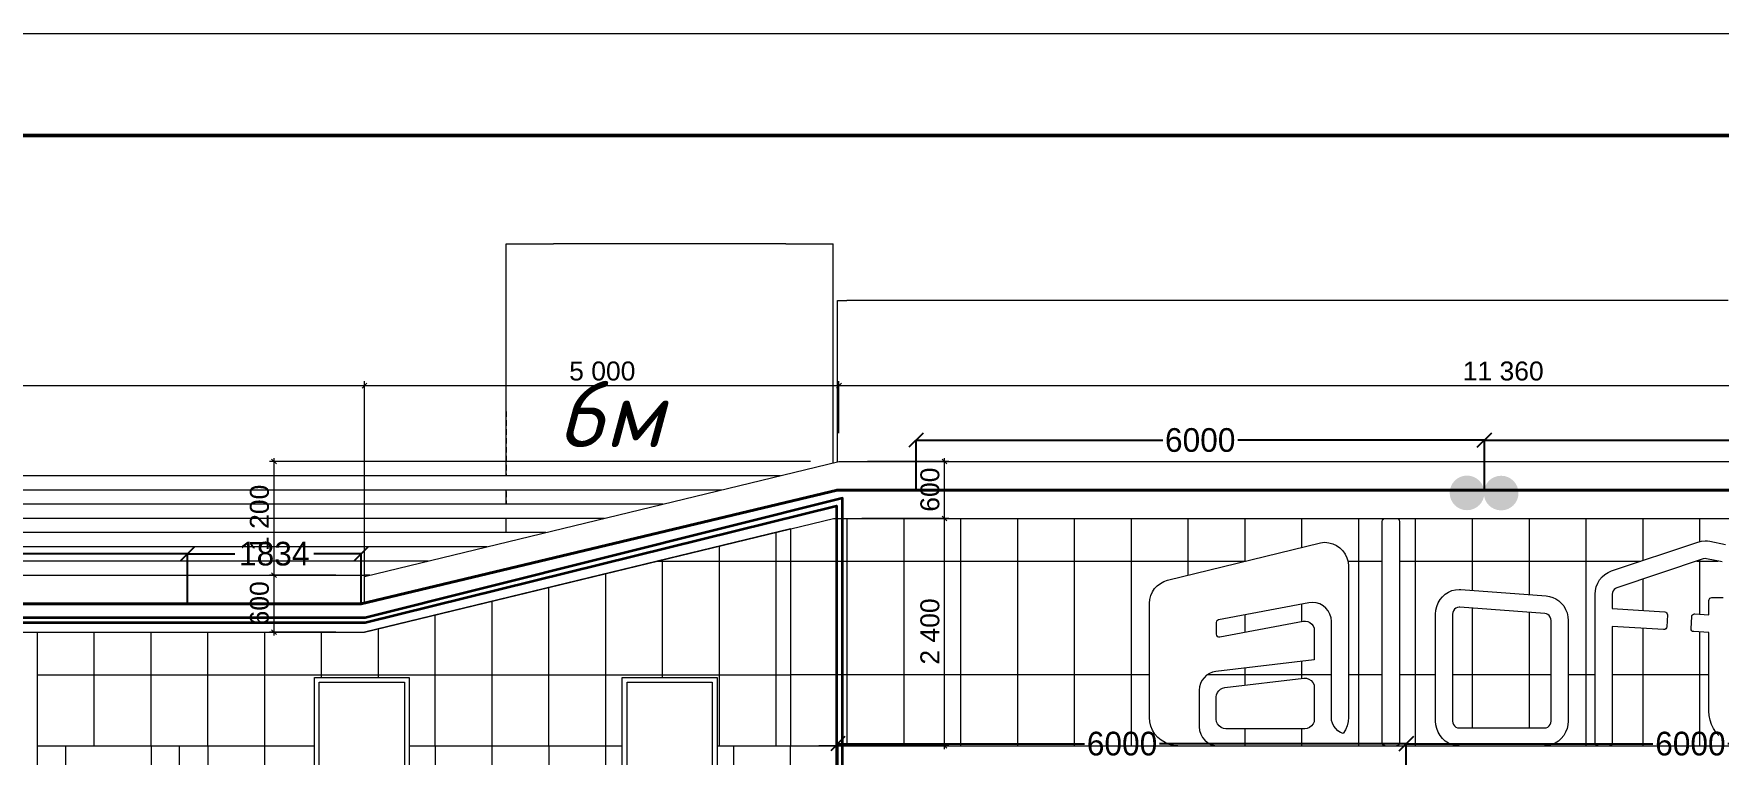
# Model space of a CAD drawing. Header units: millimetres. Extents: x 1499747 to 4230374, y -28481 to 441852.
# Drawn here: x 2723872 to 2741656, y 202844 to 210452 of the extents above; entities that cross this region are included whole.
import ezdxf
from ezdxf.enums import TextEntityAlignment as Align
from ezdxf.xclip import XClip

# ---------------------------------------------------------------- set-up
doc = ezdxf.new("R2010")
doc.units = ezdxf.units.MM
doc.header["$MEASUREMENT"] = 0
doc.header["$XCLIPFRAME"] = 0
doc.layers.add('0_ANNOT_Dimensions', color=7, linetype='Continuous')
for name, color, linetype, lineweight in [('1 Фасад_42_Витражные окна_Ном._пера__1_Ном._пера__7', 7, 'Continuous', 18), ('1 Фасад_42_Выступы_Ном._пера__1_Ном._пера__7', 7, 'Continuous', 18), ('1 Фасад_42_Двери Archicad_Ном._пера__3_Ном._пера__30', 30, 'Continuous', 18), ('1 Фасад_42_Конструктив - Колонны_Ном._пера__1_Ном._пера__7', 7, 'Continuous', 18), ('1 Фасад_42_Конструктив - Стены Ненесущие Газоблок_Ном._пера__1_Ном._пера__7', 7, 'Continuous', 18), ('1 Фасад_42_Конструктив - Стены Ненесущие Газоблок_Ном._пера__87_Ном._пера__251', 250, 'Continuous', 18), ('1 Фасад_42_Конструктив - Стены Несущие_Ном._пера__1_Ном._пера__7', 7, 'Continuous', 18), ('1 Фасад_42_Отделка керамика_Ном._пера__1_Ном._пера__7', 7, 'Continuous', 18), ('1 Фасад_42_Отделка керамика_Ном._пера__74_Ном._пера__255', 255, 'Continuous', 18), ('1 Фасад_42_Парапет_Ном._пера__20_Ном._пера__1', 1, 'Continuous', 18), ('1 Фасад_42_Размер - Общий_Ном._пера__1_Ном._пера__7', 7, 'Continuous', 18), ('1 Фасад_42_Ребра Навес_Ном._пера__1_Ном._пера__7', 7, 'Continuous', 18), ('1 Фасад_42_Сетка кладки_Ном._пера__102_Ном._пера__9', 9, 'Continuous', 18), ('1 Фасад_42_Сетка кладки_Ном._пера__62_Ном._пера__253', 252, 'Continuous', 18), ('Кабель 2x4mm', 200, 'Continuous', 30), ('Кабель 2х6 mm', 150, 'Continuous', 30)]:
    doc.layers.add(name, color=color, linetype=linetype, lineweight=lineweight)
doc.styles.add('СГЕНЕРИР_СТИЛЬ_2', font='arial.ttf')
doc.styles.add('СПДС', font='isocpeur.ttf', dxfattribs={"width": 0.9})
doc.styles.add('Текст', font='isocpeui.ttf')
doc.dimstyles.get("Standard").update_dxf_attribs({"dimtxt": 0.18, "dimasz": 0.18, "dimexe": 0.18, "dimexo": 0.0625, "dimgap": 0.09, "dimtad": 0, "dimtih": 1, "dimtoh": 1, "dimdec": 4, "dimzin": 0, "dimdsep": 46, "dimtxsty": 'Standard', "dimcen": 0.09, "dimadec": 0, "dimazin": 0, "dimtfac": 1, "dimtdec": 4, "dimtofl": 0, "dimtmove": 0, "dimatfit": 3, "dimfxl": 1, "dimtolj": 1, "dimtzin": 0, "dimarcsym": 0})

# ---------------------------------------------------------------- blocks, each defined once
blk = doc.blocks.new('Чертеж_5_42', base_point=(1557140, 9891))
at = {"layer": '1 Фасад_42_Витражные окна_Ном._пера__1_Ном._пера__7', "color": 252, "linetype": 'Continuous', "true_color": 0x939598}
for p, q in [((1533165, 54211), (1533395, 54211)), ((1533165, 53691), (1533165, 54211)), ((1533395, 54211), (1534065, 54211)), ((1534065, 54211), (1534065, 53691)), ((1536415, 54211), (1536645, 54211)), ((1536415, 53691), (1536415, 54211)), ((1536645, 54211), (1537315, 54211)), ((1537315, 54211), (1537315, 53691)), ((1533165, 53016), (1533165, 53691)), ((1534065, 53691), (1534065, 53016)), ((1536415, 53016), (1536415, 53691)), ((1537315, 53691), (1537315, 53016))]:
    blk.add_line(p, q, dxfattribs=at)
at = {"layer": '1 Фасад_42_Выступы_Ном._пера__1_Ном._пера__7', "color": 252, "linetype": 'Continuous', "true_color": 0x939598}
for p, q in [((1530190, 46491), (1530190, 54741)), ((1538140, 53541), (1538690, 53541)), ((1538140, 45941), (1538140, 53541)), ((1538690, 53541), (1552090, 53541))]:
    blk.add_line(p, q, dxfattribs=at)
at = {"layer": '1 Фасад_42_Двери Archicad_Ном._пера__3_Ном._пера__30', "color": 252, "linetype": 'Continuous', "true_color": 0x939598}
for p, q in [((1535140, 57071), (1535140, 57013)), ((1535140, 56977), (1535140, 56919)), ((1535140, 56883), (1535140, 56825)), ((1535140, 56789), (1535140, 56731)), ((1535140, 56695), (1535140, 56637)), ((1535140, 56601), (1535140, 56543)), ((1535140, 56507), (1535140, 56449)), ((1535140, 56412), (1535140, 56391)), ((1535140, 56224), (1535140, 56166)), ((1535140, 56130), (1535140, 56091))]:
    blk.add_line(p, q, dxfattribs=at)
at = {"layer": '1 Фасад_42_Конструктив - Колонны_Ном._пера__1_Ном._пера__7', "color": 252, "linetype": 'Continuous', "true_color": 0x939598}
for p, q in [((1535140, 56391), (1535140, 58841)), ((1535140, 58841), (1535640, 58841)), ((1538090, 58841), (1538590, 58841)), ((1538590, 56526), (1538590, 58841)), ((1535140, 56091), (1535140, 56241))]:
    blk.add_line(p, q, dxfattribs=at)
at = {"layer": '1 Фасад_42_Конструктив - Стены Ненесущие Газоблок_Ном._пера__1_Ном._пера__7', "color": 252, "linetype": 'Continuous', "true_color": 0x939598}
for p, q in [((1538635, 56537), (1538635, 58241)), ((1538635, 58241), (1538735, 58241)), ((1548040, 58241), (1538735, 58241))]:
    blk.add_line(p, q, dxfattribs=at)
at = {"layer": '1 Фасад_42_Конструктив - Стены Ненесущие Газоблок_Ном._пера__87_Ном._пера__251', "color": 252, "linetype": 'Continuous', "true_color": 0x939598}
for p, q in [((1535140, 55791), (1535140, 55941)), ((1535140, 55105), (1535140, 55105))]:
    blk.add_line(p, q, dxfattribs=at)
at = {"layer": '1 Фасад_42_Конструктив - Стены Несущие_Ном._пера__1_Ном._пера__7', "color": 252, "linetype": 'Continuous', "true_color": 0x939598}
for p, q in [((1538090, 58841), (1535640, 58841)), ((1535640, 55226), (1535640, 55226))]:
    blk.add_line(p, q, dxfattribs=at)
at = {"layer": '1 Фасад_42_Отделка керамика_Ном._пера__1_Ном._пера__7', "color": 252, "linetype": 'Continuous', "true_color": 0x939598}
for p, q in [((1544388, 55910), (1544391, 55922)), ((1544388, 53573), (1544388, 55910)), ((1544391, 55922), (1544397, 55932)), ((1544397, 55932), (1544407, 55939)), ((1544407, 55939), (1544418, 55941)), ((1544538, 55941), (1544550, 55939)), ((1544550, 55939), (1544560, 55932)), ((1544560, 55932), (1544566, 55922)), ((1544566, 55922), (1544568, 55910)), ((1544568, 55910), (1544568, 53573)), ((1538140, 55832), (1533642, 54741)), ((1538140, 55832), (1538140, 53541)), ((1542121, 55288), (1543734, 55685)), ((1543734, 55685), (1543757, 55688)), ((1543757, 55688), (1543780, 55689)), ((1543780, 55689), (1543824, 55685)), ((1543824, 55685), (1543866, 55674)), ((1543866, 55674), (1543905, 55656)), ((1546808, 55388), (1547720, 55692)), ((1547720, 55692), (1547758, 55702)), ((1547758, 55702), (1547797, 55705)), ((1547797, 55705), (1547821, 55704)), ((1547821, 55704), (1547845, 55700)), ((1547845, 55700), (1548010, 55666)), ((1543905, 55656), (1543941, 55631)), ((1543941, 55631), (1543972, 55600)), ((1543972, 55600), (1543997, 55564)), ((1543997, 55564), (1544015, 55525)), ((1544015, 55525), (1544027, 55483)), ((1547776, 55514), (1546863, 55209)), ((1547796, 55518), (1547776, 55514)), ((1547810, 55516), (1547796, 55518)), ((1547975, 55482), (1547810, 55516)), ((1544027, 55483), (1544030, 55439)), ((1544030, 55439), (1544030, 53841)), ((1546682, 55293), (1546708, 55324)), ((1546708, 55324), (1546738, 55351)), ((1546738, 55351), (1546771, 55372)), ((1546771, 55372), (1546808, 55388)), ((1541944, 55127), (1541961, 55165)), ((1541961, 55165), (1541984, 55200)), ((1541984, 55200), (1542012, 55230)), ((1542012, 55230), (1542045, 55255)), ((1542045, 55255), (1542081, 55275)), ((1542081, 55275), (1542121, 55288)), ((1545023, 55115), (1545053, 55142)), ((1545053, 55142), (1545086, 55163)), ((1545086, 55163), (1545123, 55179)), ((1545123, 55179), (1545161, 55188)), ((1545161, 55188), (1545200, 55192)), ((1545200, 55192), (1545218, 55191)), ((1545218, 55191), (1546118, 55124)), ((1546635, 55140), (1546638, 55180)), ((1546635, 53573), (1546635, 55140)), ((1546638, 55180), (1546647, 55220)), ((1546647, 55220), (1546662, 55258)), ((1546662, 55258), (1546682, 55293)), ((1546817, 55159), (1546815, 55141)), ((1546815, 55141), (1546815, 55140)), ((1546815, 55140), (1546815, 54990)), ((1546824, 55177), (1546817, 55159)), ((1546835, 55192), (1546824, 55177)), ((1546848, 55202), (1546835, 55192)), ((1546863, 55209), (1546848, 55202)), ((1541930, 55045), (1541934, 55087)), ((1541930, 53841), (1541930, 55045)), ((1541934, 55087), (1541944, 55127)), ((1543613, 55051), (1542660, 54871)), ((1543652, 55055), (1543613, 55051)), ((1543691, 55050), (1543652, 55055)), ((1543728, 55039), (1543691, 55050)), ((1543762, 55020), (1543728, 55039)), ((1543792, 54995), (1543762, 55020)), ((1543817, 54965), (1543792, 54995)), ((1543835, 54931), (1543817, 54965)), ((1544950, 54931), (1544953, 54971)), ((1544953, 54971), (1544962, 55011)), ((1544962, 55011), (1544977, 55049)), ((1544977, 55049), (1544998, 55084)), ((1544998, 55084), (1545023, 55115)), ((1545140, 54967), (1545133, 54949)), ((1545151, 54982), (1545140, 54967)), ((1545165, 54994), (1545151, 54982)), ((1545182, 55001), (1545165, 54994)), ((1545200, 55004), (1545182, 55001)), ((1545205, 55004), (1545200, 55004)), ((1546105, 54936), (1545205, 55004)), ((1546118, 55124), (1546153, 55118)), ((1546153, 55118), (1546188, 55108)), ((1546188, 55108), (1546220, 55092)), ((1546220, 55092), (1546250, 55072)), ((1546250, 55072), (1546277, 55048)), ((1546277, 55048), (1546303, 55017)), ((1546303, 55017), (1546323, 54981)), ((1546323, 54981), (1546338, 54944)), ((1546815, 54990), (1547369, 54954)), ((1547369, 54954), (1547380, 54951)), ((1547836, 55075), (1547838, 55087)), ((1547836, 54924), (1547836, 55075)), ((1547838, 55087), (1547845, 55098)), ((1547845, 55098), (1547855, 55104)), ((1547855, 55104), (1547866, 55107)), ((1547866, 55107), (1547986, 55107)), ((1542639, 54855), (1542635, 54841)), ((1542635, 54841), (1542635, 54719)), ((1542647, 54865), (1542639, 54855)), ((1542660, 54871), (1542647, 54865)), ((1542671, 54690), (1543552, 54856)), ((1543552, 54856), (1543577, 54858)), ((1543577, 54858), (1543601, 54853)), ((1543601, 54853), (1543624, 54842)), ((1543624, 54842), (1543643, 54826)), ((1543643, 54826), (1543658, 54806)), ((1543658, 54806), (1543667, 54783)), ((1543667, 54783), (1543670, 54758)), ((1543847, 54893), (1543835, 54931)), ((1543850, 54855), (1543847, 54893)), ((1543850, 53841), (1543850, 54855)), ((1544950, 53802), (1544950, 54931)), ((1545133, 54949), (1545130, 54931)), ((1545130, 54931), (1545130, 53802)), ((1546122, 54933), (1546105, 54936)), ((1546137, 54926), (1546122, 54933)), ((1546150, 54915), (1546137, 54926)), ((1546161, 54900), (1546150, 54915)), ((1546168, 54882), (1546161, 54900)), ((1546170, 54864), (1546168, 54882)), ((1546170, 53802), (1546170, 54864)), ((1546338, 54944), (1546347, 54904)), ((1546347, 54904), (1546350, 54864)), ((1546350, 54864), (1546350, 53802)), ((1546815, 54802), (1546815, 53573)), ((1547358, 54767), (1546815, 54802)), ((1547381, 54776), (1547372, 54769)), ((1547380, 54951), (1547389, 54945)), ((1547388, 54785), (1547381, 54776)), ((1547390, 54797), (1547388, 54785)), ((1547389, 54945), (1547395, 54935)), ((1547398, 54922), (1547390, 54797)), ((1547395, 54935), (1547398, 54923)), ((1547398, 54923), (1547398, 54922)), ((1547647, 54779), (1547654, 54904)), ((1547647, 54778), (1547647, 54779)), ((1547649, 54766), (1547647, 54778)), ((1547654, 54904), (1547657, 54915)), ((1547657, 54915), (1547663, 54925)), ((1547663, 54925), (1547673, 54931)), ((1547673, 54931), (1547684, 54934)), ((1547684, 54934), (1547686, 54934)), ((1547686, 54934), (1547836, 54924)), ((1542635, 54719), (1542638, 54707)), ((1542638, 54707), (1542646, 54696)), ((1542646, 54696), (1542658, 54690)), ((1542658, 54690), (1542671, 54690)), ((1543670, 54758), (1543670, 54450)), ((1547360, 54767), (1547358, 54767)), ((1547372, 54769), (1547360, 54767)), ((1547656, 54755), (1547649, 54766)), ((1547664, 54749), (1547656, 54755)), ((1547675, 54746), (1547664, 54749)), ((1547836, 54736), (1547675, 54746)), ((1547836, 53906), (1547836, 54736)), ((1543670, 54450), (1542632, 54326)), ((1533115, 53541), (1533115, 54261)), ((1533115, 54261), (1534115, 54261)), ((1534115, 54261), (1534115, 53541)), ((1536365, 53541), (1536365, 54261)), ((1536365, 54261), (1537365, 54261)), ((1537365, 54261), (1537365, 53541)), ((1542506, 54260), (1542484, 54231)), ((1542532, 54285), (1542506, 54260)), ((1542563, 54304), (1542532, 54285)), ((1542596, 54318), (1542563, 54304)), ((1542632, 54326), (1542596, 54318)), ((1542724, 54155), (1543559, 54255)), ((1543559, 54255), (1543587, 54255)), ((1543587, 54255), (1543613, 54246)), ((1543613, 54246), (1543637, 54231)), ((1542459, 54163), (1542455, 54127)), ((1542455, 54127), (1542455, 53741)), ((1542468, 54198), (1542459, 54163)), ((1542484, 54231), (1542468, 54198)), ((1542635, 54056), (1542638, 54080)), ((1542638, 54080), (1542647, 54102)), ((1542647, 54102), (1542661, 54122)), ((1542661, 54122), (1542679, 54138)), ((1542679, 54138), (1542700, 54150)), ((1542700, 54150), (1542724, 54155)), ((1543637, 54231), (1543655, 54209)), ((1543655, 54209), (1543667, 54184)), ((1543667, 54184), (1543670, 54156)), ((1543670, 54156), (1543670, 53821)), ((1542635, 53821), (1542635, 54056)), ((1547839, 53859), (1547836, 53906)), ((1541934, 53794), (1541930, 53841)), ((1541945, 53749), (1541934, 53794)), ((1541963, 53705), (1541945, 53749)), ((1542455, 53741), (1542459, 53702)), ((1542639, 53795), (1542635, 53821)), ((1542649, 53771), (1542639, 53795)), ((1542665, 53751), (1542649, 53771)), ((1542685, 53735), (1542665, 53751)), ((1542710, 53725), (1542685, 53735)), ((1542735, 53721), (1542710, 53725)), ((1543570, 53721), (1542735, 53721)), ((1543596, 53725), (1543570, 53721)), ((1543620, 53735), (1543596, 53725)), ((1543641, 53751), (1543620, 53735)), ((1543657, 53771), (1543641, 53751)), ((1543667, 53795), (1543657, 53771)), ((1543670, 53821), (1543667, 53795)), ((1543853, 53809), (1543850, 53841)), ((1543862, 53778), (1543853, 53809)), ((1543876, 53748), (1543862, 53778)), ((1543896, 53722), (1543876, 53748)), ((1543919, 53700), (1543896, 53722)), ((1544000, 53709), (1543976, 53670)), ((1544017, 53751), (1544000, 53709)), ((1544027, 53796), (1544017, 53751)), ((1544030, 53841), (1544027, 53796)), ((1544953, 53762), (1544950, 53802)), ((1544962, 53722), (1544953, 53762)), ((1544977, 53684), (1544962, 53722)), ((1545130, 53802), (1545133, 53783)), ((1545133, 53783), (1545140, 53766)), ((1545140, 53766), (1545151, 53750)), ((1545151, 53750), (1545165, 53739)), ((1545165, 53739), (1545182, 53732)), ((1545182, 53732), (1545200, 53729)), ((1545200, 53729), (1546100, 53729)), ((1546100, 53729), (1546119, 53732)), ((1546119, 53732), (1546135, 53739)), ((1546135, 53739), (1546150, 53750)), ((1546150, 53750), (1546161, 53766)), ((1546161, 53766), (1546168, 53783)), ((1546168, 53783), (1546170, 53802)), ((1546338, 53722), (1546323, 53684)), ((1546347, 53762), (1546338, 53722)), ((1546350, 53802), (1546347, 53762)), ((1547848, 53813), (1547839, 53859)), ((1547862, 53767), (1547848, 53813)), ((1547883, 53725), (1547862, 53767)), ((1547908, 53685), (1547883, 53725)), ((1530190, 53541), (1533115, 53541)), ((1533115, 50241), (1533115, 53541)), ((1534115, 53541), (1534115, 50241)), ((1534115, 53541), (1536365, 53541)), ((1536365, 50241), (1536365, 53541)), ((1537365, 53541), (1537365, 50241)), ((1537365, 53541), (1538140, 53541)), ((1537540, 53541), (1537540, 50241)), ((1541988, 53665), (1541963, 53705)), ((1542018, 53629), (1541988, 53665)), ((1542054, 53599), (1542018, 53629)), ((1542094, 53574), (1542054, 53599)), ((1542138, 53556), (1542094, 53574)), ((1542184, 53545), (1542138, 53556)), ((1542230, 53541), (1542184, 53545)), ((1542459, 53702), (1542471, 53665)), ((1542471, 53665), (1542489, 53630)), ((1542489, 53630), (1542514, 53600)), ((1542514, 53600), (1542544, 53575)), ((1542544, 53575), (1542579, 53556)), ((1542579, 53556), (1542616, 53545)), ((1542616, 53545), (1542655, 53541)), ((1543946, 53682), (1543919, 53700)), ((1543976, 53670), (1543946, 53682)), ((1544391, 53561), (1544388, 53573)), ((1544397, 53550), (1544391, 53561)), ((1544407, 53544), (1544397, 53550)), ((1544418, 53541), (1544407, 53544)), ((1544550, 53544), (1544538, 53541)), ((1544560, 53550), (1544550, 53544)), ((1544566, 53561), (1544560, 53550)), ((1544568, 53573), (1544566, 53561)), ((1544998, 53649), (1544977, 53684)), ((1545023, 53618), (1544998, 53649)), ((1545053, 53591), (1545023, 53618)), ((1545086, 53570), (1545053, 53591)), ((1545123, 53554), (1545086, 53570)), ((1545161, 53545), (1545123, 53554)), ((1545200, 53541), (1545161, 53545)), ((1546140, 53545), (1546100, 53541)), ((1546178, 53554), (1546140, 53545)), ((1546214, 53570), (1546178, 53554)), ((1546248, 53591), (1546214, 53570)), ((1546277, 53618), (1546248, 53591)), ((1546303, 53649), (1546277, 53618)), ((1546323, 53684), (1546303, 53649)), ((1546637, 53561), (1546635, 53573)), ((1546644, 53550), (1546637, 53561)), ((1546653, 53544), (1546644, 53550)), ((1546665, 53541), (1546653, 53544)), ((1546796, 53544), (1546785, 53541)), ((1546806, 53550), (1546796, 53544)), ((1546813, 53561), (1546806, 53550)), ((1546815, 53573), (1546813, 53561)), ((1547939, 53648), (1547908, 53685))]:
    blk.add_line(p, q, dxfattribs=at)
at = {"layer": '1 Фасад_42_Отделка керамика_Ном._пера__74_Ном._пера__255', "color": 252, "linetype": 'Continuous', "true_color": 0x939598}
for p, q in [((1530490, 50241), (1530490, 53541)), ((1531390, 53541), (1531390, 50241)), ((1531690, 50241), (1531690, 53541)), ((1531990, 53541), (1531990, 50241)), ((1532590, 50241), (1532590, 53541)), ((1534390, 53541), (1534390, 50241)), ((1534990, 50241), (1534990, 53541)), ((1535590, 53541), (1535590, 50241)), ((1536190, 50241), (1536190, 53541))]:
    blk.add_line(p, q, dxfattribs=at)
at = {"layer": '1 Фасад_42_Парапет_Ном._пера__20_Ном._пера__1', "color": 252, "linetype": 'Continuous', "true_color": 0x939598}
for p, q in [((1533642, 55327), (1538652, 56541)), ((1538652, 56541), (1547615, 56541)), ((1547615, 56541), (1558940, 56541)), ((1533642, 54742), (1538593, 55941)), ((1538593, 55941), (1547615, 55941)), ((1547615, 55941), (1558940, 55941)), ((1504941, 55341), (1533642, 55341)), ((1533640, 55327), (1533642, 55327)), ((1533642, 55341), (1533642, 55327)), ((1504941, 54741), (1533640, 54741)), ((1533640, 54741), (1533642, 54742)), ((1533640, 54741), (1533642, 54741)), ((1533642, 54742), (1533642, 54741))]:
    blk.add_line(p, q, dxfattribs=at)
at = {"layer": '1 Фасад_42_Размер - Общий_Ном._пера__1_Ном._пера__7', "color": 252, "linetype": 'Continuous', "true_color": 0x939598}
for p, q in [((1504941, 57343), (1533642, 57343)), ((1533667, 57368), (1533617, 57318)), ((1533667, 57368), (1533617, 57318)), ((1533642, 55041), (1533642, 57390)), ((1533642, 55041), (1533642, 57390)), ((1533642, 57343), (1538652, 57343)), ((1538677, 57368), (1538627, 57318)), ((1538677, 57368), (1538627, 57318)), ((1538652, 56841), (1538652, 57390)), ((1538652, 56841), (1538652, 57390)), ((1538652, 57343), (1552640, 57343)), ((1532713, 56516), (1532663, 56566)), ((1532688, 56541), (1532688, 56579)), ((1539791, 56516), (1539741, 56566)), ((1539766, 56541), (1539766, 56579)), ((1538352, 56541), (1532641, 56541)), ((1532688, 55341), (1532688, 56541)), ((1539813, 56541), (1538952, 56541)), ((1539766, 55941), (1539766, 56541)), ((1539813, 55941), (1538893, 55941)), ((1539813, 55941), (1538893, 55941)), ((1539741, 55966), (1539791, 55916)), ((1539741, 55966), (1539791, 55916)), ((1539766, 53541), (1539766, 55941)), ((1533342, 55341), (1532641, 55341)), ((1533342, 55341), (1532641, 55341)), ((1532663, 55366), (1532713, 55316)), ((1532663, 55366), (1532713, 55316)), ((1532688, 54741), (1532688, 55341)), ((1533342, 54741), (1532641, 54741)), ((1532663, 54766), (1532713, 54716)), ((1532688, 54704), (1532688, 54741)), ((1539813, 53541), (1538440, 53541)), ((1539741, 53566), (1539791, 53516)), ((1539766, 53504), (1539766, 53541))]:
    blk.add_line(p, q, dxfattribs=at)
at = {"layer": '1 Фасад_42_Ребра Навес_Ном._пера__1_Ном._пера__7', "color": 252, "linetype": 'Continuous', "true_color": 0x939598}
for p, q in [((1538033, 56391), (1504940, 56391)), ((1537414, 56241), (1504940, 56241)), ((1536795, 56091), (1504940, 56091)), ((1536176, 55941), (1504940, 55941)), ((1535557, 55791), (1504940, 55791)), ((1534938, 55641), (1504940, 55641)), ((1534319, 55491), (1504940, 55491)), ((1533699, 55341), (1533642, 55341))]:
    blk.add_line(p, q, dxfattribs=at)
at = {"layer": '1 Фасад_42_Сетка кладки_Ном._пера__102_Ном._пера__9', "color": 252, "linetype": 'Continuous', "true_color": 0x939598}
for p, q in [((1538740, 53541), (1538740, 55941)), ((1539340, 53541), (1539340, 55941)), ((1539940, 53541), (1539940, 55941)), ((1540540, 53541), (1540540, 55941)), ((1541140, 53541), (1541140, 55941)), ((1541740, 53541), (1541740, 55941)), ((1542340, 55342), (1542340, 55941)), ((1542940, 55490), (1542940, 55941)), ((1543540, 55637), (1543540, 55941)), ((1544140, 53541), (1544140, 55941)), ((1544740, 53541), (1544740, 55941)), ((1545340, 55182), (1545340, 55941)), ((1545940, 55137), (1545940, 55941)), ((1546540, 53541), (1546540, 55941)), ((1547140, 55499), (1547140, 55941)), ((1547740, 55697), (1547740, 55941)), ((1538140, 55491), (1542945, 55491)), ((1544024, 55491), (1544388, 55491)), ((1544568, 55491), (1547116, 55491)), ((1547707, 55491), (1547932, 55491)), ((1547740, 54930), (1547740, 55502)), ((1547140, 54969), (1547140, 55302)), ((1543540, 54854), (1543540, 55037)), ((1545340, 53729), (1545340, 54993)), ((1542940, 54741), (1542940, 54924)), ((1545940, 53729), (1545940, 54949)), ((1547140, 53541), (1547140, 54781)), ((1547740, 53541), (1547740, 54742)), ((1543540, 54253), (1543540, 54434)), ((1541930, 54291), (1538140, 54291)), ((1543850, 54291), (1542542, 54291)), ((1542940, 54181), (1542940, 54363)), ((1544388, 54291), (1544030, 54291)), ((1544950, 54291), (1544568, 54291)), ((1546170, 54291), (1545130, 54291)), ((1546635, 54291), (1546350, 54291)), ((1547836, 54291), (1546815, 54291)), ((1542940, 53541), (1542940, 53721)), ((1543540, 53541), (1543540, 53721))]:
    blk.add_line(p, q, dxfattribs=at)
at = {"layer": '1 Фасад_42_Сетка кладки_Ном._пера__62_Ном._пера__253', "color": 252, "linetype": 'Continuous', "true_color": 0x939598}
for p, q in [((1536734, 55491), (1536735, 55491)), ((1536735, 55491), (1538140, 55491)), ((1530190, 54291), (1538140, 54291))]:
    blk.add_line(p, q, dxfattribs=at)
at = {"layer": '1 Фасад_42_Сетка кладки_Ном._пера__62_Ном._пера__253', "color": 252, "linetype": 'Continuous', "true_color": 0x939598, "flags": 128}
for points in [[(1537990, 53541), (1537990, 55795)], [(1536790, 54261), (1536790, 55504)], [(1537390, 53541), (1537390, 55650)], [(1536190, 53541), (1536190, 55359)], [(1535590, 53541), (1535590, 55214)], [(1534990, 53541), (1534990, 55068)], [(1533790, 54261), (1533790, 54777)], [(1534390, 53541), (1534390, 54923)], [(1530190, 53541), (1530190, 54741)], [(1530790, 53541), (1530790, 54741)], [(1531390, 53541), (1531390, 54741)], [(1531990, 53541), (1531990, 54741)], [(1532590, 53541), (1532590, 54741)], [(1533190, 54261), (1533190, 54741)]]:
    blk.add_lwpolyline(points, dxfattribs=at)
at = {"layer": '1 Фасад_42_Размер - Общий_Ном._пера__1_Ном._пера__7', "color": 252, "linetype": 'Continuous', "true_color": 0x939598, "char_height": 200, "attachment_point": 7, "style": 'СГЕНЕРИР_СТИЛЬ_2'}
for s, insert in [('\\A1;{\\pql;\\fArial|b0|i0|c204|p0;\\W1.000000;5 000}', (1535804, 57395)), ('\\A1;{\\pql;\\fArial|b0|i0|c204|p0;\\W1.000000;11 360}', (1545237, 57395))]:
    blk.add_mtext(s, dxfattribs=dict(at, insert=insert))
at = {"layer": '1 Фасад_42_Размер - Общий_Ном._пера__1_Ном._пера__7', "color": 252, "linetype": 'Continuous', "true_color": 0x939598, "char_height": 200, "attachment_point": 7, "rotation": 90, "style": 'СГЕНЕРИР_СТИЛЬ_2'}
for s, insert in [('\\A1;{\\pql;\\fArial|b0|i0|c204|p0;\\W1.000000;600}', (1539714, 56012)), ('\\A1;{\\pql;\\fArial|b0|i0|c204|p0;\\W1.000000;1\xa0200}', (1532636, 55598)), ('\\A1;{\\pql;\\fArial|b0|i0|c204|p0;\\W1.000000;600}', (1532636, 54812)), ('\\A1;{\\pql;\\fArial|b0|i0|c204|p0;\\W1.000000;2\xa0400}', (1539714, 54398))]:
    blk.add_mtext(s, dxfattribs=dict(at, insert=insert))
blk = doc.blocks.new('_Oblique')
at = {"color": 0, "linetype": 'ByBlock', "lineweight": -2}
blk.add_line((-0.5, -0.5), (0.5, 0.5), dxfattribs=at)
blk = doc.blocks.new('*D533')
at = {"layer": '0_ANNOT_Dimensions', "color": 0, "lineweight": -2, "transparency": 16777216}
for p, q in [((2719496, 204434), (2719496, 204961)), ((2719496, 204961), (2722100, 204961)), ((2725496, 204961), (2722891, 204961)), ((2725496, 204434), (2725496, 204961))]:
    blk.add_line(p, q, dxfattribs=at)
at = {"layer": 'Defpoints', "color": 0, "lineweight": 30, "transparency": 16777216}
for p in [(2725496, 204961), (2719496, 204434), (2725496, 204434)]:
    blk.add_point(p, dxfattribs=at)
at = {"layer": '0_ANNOT_Dimensions', "color": 0, "lineweight": -2, "transparency": 16777216, "xscale": 150, "yscale": 150, "zscale": 150, "rotation": 180}
blk.add_blockref('_Oblique', (2719496, 204961), dxfattribs=at)
at = {"layer": '0_ANNOT_Dimensions', "color": 0, "lineweight": -2, "transparency": 16777216, "xscale": 150, "yscale": 150, "zscale": 150}
blk.add_blockref('_Oblique', (2725496, 204961), dxfattribs=at)
at = {"layer": '0_ANNOT_Dimensions', "color": 0, "lineweight": 25, "transparency": 16777216, "insert": (2722496, 204961), "char_height": 250, "attachment_point": 5}
blk.add_mtext('\\A1;6000', dxfattribs=at)
blk = doc.blocks.new('*D534')
at = {"layer": '0_ANNOT_Dimensions', "color": 0, "lineweight": -2, "transparency": 16777216}
for p, q in [((2733187, 205635), (2733187, 206161)), ((2733187, 206161), (2735791, 206161)), ((2739187, 206161), (2736583, 206161)), ((2739187, 205635), (2739187, 206161))]:
    blk.add_line(p, q, dxfattribs=at)
at = {"layer": 'Defpoints', "color": 0, "lineweight": 30, "transparency": 16777216}
for p in [(2739187, 206161), (2733187, 205635), (2739187, 205635)]:
    blk.add_point(p, dxfattribs=at)
at = {"layer": '0_ANNOT_Dimensions', "color": 0, "lineweight": -2, "transparency": 16777216, "xscale": 150, "yscale": 150, "zscale": 150, "rotation": 180}
blk.add_blockref('_Oblique', (2733187, 206161), dxfattribs=at)
at = {"layer": '0_ANNOT_Dimensions', "color": 0, "lineweight": -2, "transparency": 16777216, "xscale": 150, "yscale": 150, "zscale": 150}
blk.add_blockref('_Oblique', (2739187, 206161), dxfattribs=at)
at = {"layer": '0_ANNOT_Dimensions', "color": 0, "lineweight": 25, "transparency": 16777216, "insert": (2736187, 206161), "char_height": 250, "attachment_point": 5}
blk.add_mtext('\\A1;6000', dxfattribs=at)
blk = doc.blocks.new('*D535')
at = {"layer": '0_ANNOT_Dimensions', "color": 0, "lineweight": -2, "transparency": 16777216}
for p, q in [((2725496, 204434), (2725496, 204961)), ((2725496, 204961), (2725996, 204961)), ((2727329, 204961), (2726829, 204961)), ((2727329, 204432), (2727329, 204961))]:
    blk.add_line(p, q, dxfattribs=at)
at = {"layer": 'Defpoints', "color": 0, "lineweight": 30, "transparency": 16777216}
for p in [(2727329, 204961), (2725496, 204434), (2727329, 204432)]:
    blk.add_point(p, dxfattribs=at)
at = {"layer": '0_ANNOT_Dimensions', "color": 0, "lineweight": -2, "transparency": 16777216, "xscale": 150, "yscale": 150, "zscale": 150, "rotation": 180}
blk.add_blockref('_Oblique', (2725496, 204961), dxfattribs=at)
at = {"layer": '0_ANNOT_Dimensions', "color": 0, "lineweight": -2, "transparency": 16777216, "xscale": 150, "yscale": 150, "zscale": 150}
blk.add_blockref('_Oblique', (2727329, 204961), dxfattribs=at)
at = {"layer": '0_ANNOT_Dimensions', "color": 0, "lineweight": 25, "transparency": 16777216, "insert": (2726412, 204961), "char_height": 250, "attachment_point": 5}
blk.add_mtext('\\A1;1834', dxfattribs=at)
blk = doc.blocks.new('*D536')
at = {"layer": '0_ANNOT_Dimensions', "color": 0, "lineweight": -2, "transparency": 16777216}
for p, q in [((2739187, 205635), (2739187, 206161)), ((2739187, 206161), (2741791, 206161)), ((2745187, 206161), (2742583, 206161)), ((2745187, 205635), (2745187, 206161))]:
    blk.add_line(p, q, dxfattribs=at)
at = {"layer": 'Defpoints', "color": 0, "lineweight": 30, "transparency": 16777216}
for p in [(2745187, 206161), (2739187, 205635), (2745187, 205635)]:
    blk.add_point(p, dxfattribs=at)
at = {"layer": '0_ANNOT_Dimensions', "color": 0, "lineweight": -2, "transparency": 16777216, "xscale": 150, "yscale": 150, "zscale": 150, "rotation": 180}
blk.add_blockref('_Oblique', (2739187, 206161), dxfattribs=at)
at = {"layer": '0_ANNOT_Dimensions', "color": 0, "lineweight": -2, "transparency": 16777216, "xscale": 150, "yscale": 150, "zscale": 150}
blk.add_blockref('_Oblique', (2745187, 206161), dxfattribs=at)
at = {"layer": '0_ANNOT_Dimensions', "color": 0, "lineweight": 25, "transparency": 16777216, "insert": (2742187, 206161), "char_height": 250, "attachment_point": 5}
blk.add_mtext('\\A1;6000', dxfattribs=at)
blk = doc.blocks.new('*D553')
at = {"layer": '0_ANNOT_Dimensions', "color": 0, "lineweight": -2, "transparency": 16777216}
for p, q in [((2732362, 202430), (2732362, 202957)), ((2732362, 202956), (2734966, 202956)), ((2738362, 202956), (2735758, 202956)), ((2738362, 202430), (2738362, 202957))]:
    blk.add_line(p, q, dxfattribs=at)
at = {"layer": 'Defpoints', "color": 0, "lineweight": 30, "transparency": 16777216}
for p in [(2738362, 202956), (2732362, 202430), (2738362, 202430)]:
    blk.add_point(p, dxfattribs=at)
at = {"layer": '0_ANNOT_Dimensions', "color": 0, "lineweight": -2, "transparency": 16777216, "xscale": 150, "yscale": 150, "zscale": 150, "rotation": 180}
blk.add_blockref('_Oblique', (2732362, 202956), dxfattribs=at)
at = {"layer": '0_ANNOT_Dimensions', "color": 0, "lineweight": -2, "transparency": 16777216, "xscale": 150, "yscale": 150, "zscale": 150}
blk.add_blockref('_Oblique', (2738362, 202956), dxfattribs=at)
at = {"layer": '0_ANNOT_Dimensions', "color": 0, "lineweight": 25, "transparency": 16777216, "insert": (2735362, 202956), "char_height": 250, "attachment_point": 5}
blk.add_mtext('\\A1;6000', dxfattribs=at)
blk = doc.blocks.new('*D554')
at = {"layer": '0_ANNOT_Dimensions', "color": 0, "lineweight": -2, "transparency": 16777216}
for p, q in [((2738362, 202430), (2738362, 202957)), ((2738362, 202956), (2740966, 202956)), ((2744362, 202956), (2741758, 202956)), ((2744362, 202430), (2744362, 202957))]:
    blk.add_line(p, q, dxfattribs=at)
at = {"layer": 'Defpoints', "color": 0, "lineweight": 30, "transparency": 16777216}
for p in [(2744362, 202956), (2738362, 202430), (2744362, 202430)]:
    blk.add_point(p, dxfattribs=at)
at = {"layer": '0_ANNOT_Dimensions', "color": 0, "lineweight": -2, "transparency": 16777216, "xscale": 150, "yscale": 150, "zscale": 150, "rotation": 180}
blk.add_blockref('_Oblique', (2738362, 202956), dxfattribs=at)
at = {"layer": '0_ANNOT_Dimensions', "color": 0, "lineweight": -2, "transparency": 16777216, "xscale": 150, "yscale": 150, "zscale": 150}
blk.add_blockref('_Oblique', (2744362, 202956), dxfattribs=at)
at = {"layer": '0_ANNOT_Dimensions', "color": 0, "lineweight": 25, "transparency": 16777216, "insert": (2741362, 202956), "char_height": 250, "attachment_point": 5}
blk.add_mtext('\\A1;6000', dxfattribs=at)
blk = doc.blocks.new('*U32')
at = {"lineweight": 0}
blk.add_lwpolyline([(-415, -5), (5, -5), (5, 292), (-415, 292)], close=True, dxfattribs=at)
at = {"color": 0, "linetype": 'Continuous', "lineweight": 50}
blk.add_lwpolyline([(-395, 287), (0, 287), (0, 0), (-395, 0)], close=True, dxfattribs=at)
at = {"style": 'СПДС'}
for tag, p in [('ШИФР_ПРОЕКТА_ЛИСТ2', (-65, 7.5)), ('ЛИСТ_второй', (-5, 5))]:
    blk.add_attdef(tag, text='', height=2.5, dxfattribs=at).set_placement(p, align=Align.MIDDLE_CENTER)

msp = doc.modelspace()

# ---------------------------------------------------------------- block references
at = {"layer": 'Кабель 2х6 mm', "lineweight": 35}
ref = msp.add_blockref('Чертеж_5_42', (2750861.57013, 159284.39347), dxfattribs=at)
XClip(ref).set_block_clipping_path([(1496000, -1299.0576434789), (1580000, 60181.6414690267)])

# ---------------------------------------------------------------- next in the draw order: hatches: boundary and pattern name
at = {"layer": 'Кабель 2x4mm', "lineweight": 30, "true_color": 0xcd2027}
h = msp.add_hatch(color=242, dxfattribs=at)
h.dxf.hatch_style = 1
edge = h.paths.add_edge_path()
edge.add_arc((2739003.67436, 205604.33959), 182.88557, 0, 360)
h = msp.add_hatch(color=242, dxfattribs=at)
h.dxf.hatch_style = 1
edge = h.paths.add_edge_path()
edge.add_arc((2739364.06831, 205602.52031), 182.88557, 0, 360)

# ---------------------------------------------------------------- next in the draw order: linework, layer by layer
at = {"layer": 'Кабель 2х6 mm', "color": 116, "lineweight": 40, "true_color": 0x136734}
for points in [[(2733187.28427, 205634.72549), (2732353.55943, 205634.55294), (2727329.24659, 204431.77329)], [(2719495.54851, 204434.43262), (2725495.54851, 204434.43262)]]:
    msp.add_lwpolyline(points, dxfattribs=at)
at = {"layer": 'Кабель 2х6 mm', "color": 85, "lineweight": 40, "true_color": 0x58ba48}
for points in [[(2733187.28427, 205634.72549), (2739187.28427, 205634.72549)], [(2725495.54851, 204434.43262), (2727329.24659, 204431.77329)]]:
    msp.add_lwpolyline(points, dxfattribs=at)
at = {"layer": 'Кабель 2х6 mm', "color": 219, "lineweight": 40, "true_color": 0x642165}
msp.add_lwpolyline([(2739187.28427, 205634.72549), (2745187.28427, 205634.72549)], dxfattribs=at)
at = {"layer": 'Кабель 2х6 mm', "lineweight": 35}
for points in [[(2718250.20469, 204734.31515), (2718250.20469, 204234.38282), (2727372.21047, 204234.38282), (2732345.83866, 205468.43245), (2732345.83866, 202275.8534)], [(2732411.57014, 202384.39346), (2732411.57014, 205550.30551), (2727372.21047, 204285.87283), (2718411.20092, 204285.87283), (2718411.20092, 204734.31515)]]:
    msp.add_lwpolyline(points, dxfattribs=at)

# ---------------------------------------------------------------- next in the draw order: block references
at = {"lineweight": 0, "xscale": 215.0767254341117, "yscale": 215.0767254341117, "zscale": 215.0767254341117}
msp.add_blockref('*U32', (2773783.62273, 147650.01313), dxfattribs=at)

# ---------------------------------------------------------------- next in the draw order: texts
at = {"color": 18, "lineweight": 50, "true_color": 0x000000, "insert": (2729392.37793, 206787.59075), "char_height": 700, "width": 12874.2351114, "attachment_point": 1, "style": 'Текст'}
msp.add_mtext('6м', dxfattribs=at)

# ---------------------------------------------------------------- next in the draw order: dimensions: what is measured, and where the dimension line sits
at = {"layer": '0_ANNOT_Dimensions', "lineweight": 25}
for base, p1, p2, picture, middle in [((2739187.28427, 206161.29667), (2733187.28427, 205634.72549), (2739187.28427, 205634.72549), '*D534', (2736187.28427, 206161.29667)), ((2745187.28427, 206161.29667), (2739187.28427, 205634.72549), (2745187.28427, 205634.72549), '*D536', (2742187.28427, 206161.29667)), ((2725495.54851, 204961.00379), (2719495.54851, 204434.43262), (2725495.54851, 204434.43262), '*D533', (2722495.54851, 204961.00379)), ((2727329.24659, 204961.18379), (2725495.54851, 204434.43262), (2727329.24659, 204431.77329), '*D535', (2726412.39755, 204961.18379)), ((2738361.58715, 202956.37101), (2732361.58715, 202429.79984), (2738361.58715, 202429.79984), '*D553', (2735361.58715, 202956.37101)), ((2744361.58715, 202956.37101), (2738361.58715, 202429.79984), (2744361.58715, 202429.79984), '*D554', (2741361.58715, 202956.37101))]:
    dim = msp.add_linear_dim(base=base, p1=p1, p2=p2, dimstyle='Standard', override={"dimtxt": 250, "dimasz": 150, "dimdec": 0, "dimblk1": 'Oblique', "dimblk2": 'Oblique', "dimsah": 1}, dxfattribs=at)
    dim.commit()
    dim.dimension.update_dxf_attribs({"geometry": picture, "text_midpoint": middle})

doc.saveas('drawing.dxf')
